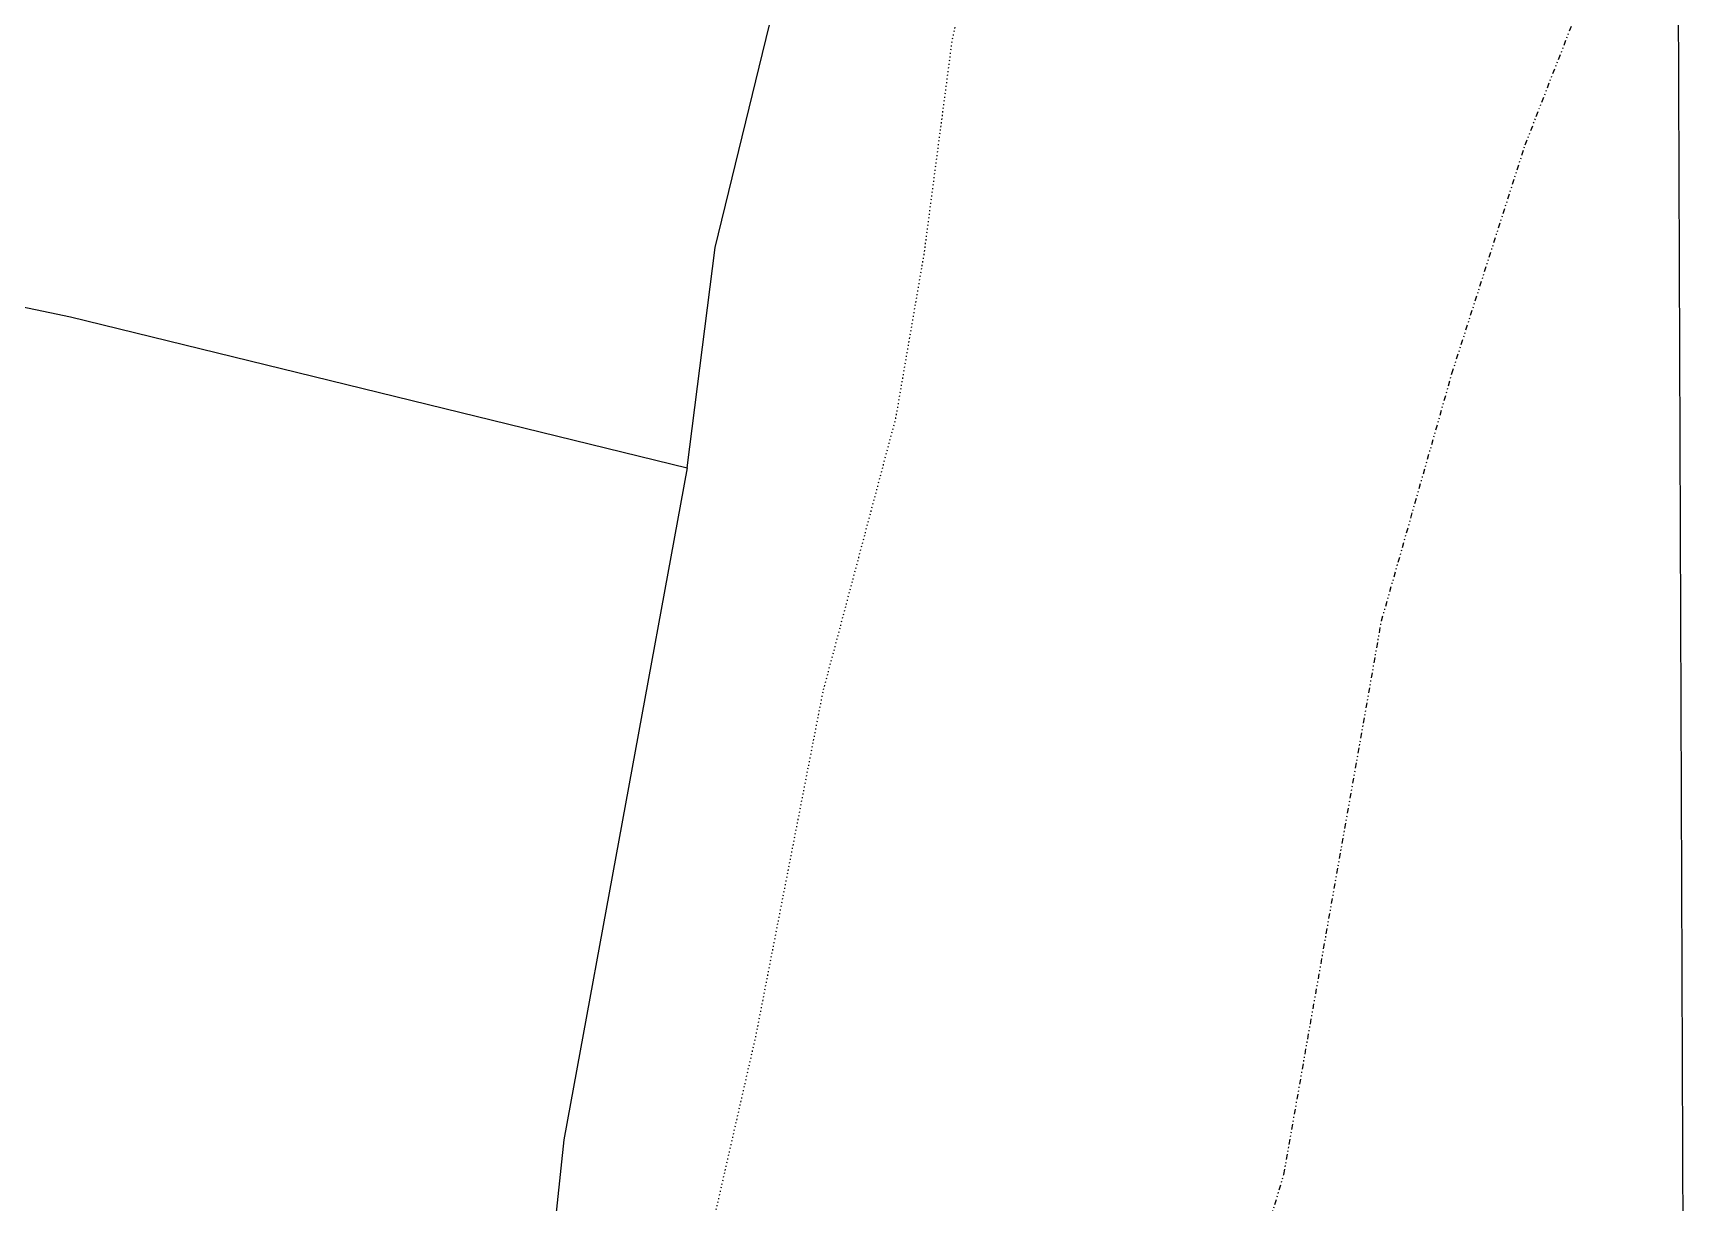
# Model space of a CAD drawing. Header units: millimetres. Extents: x 553705 to 560987, y 1303667 to 1309938.
# Drawn here: x 560541.4 to 560698.4, y 1308893.2 to 1309004.2 of the extents above; entities that cross this region are included whole.
import ezdxf

# ---------------------------------------------------------------- set-up
doc = ezdxf.new("R2010")
doc.units = ezdxf.units.MM
doc.linetypes.add('DIVIDE', pattern=[1.25, 0.5, -0.25, 0, -0.25, 0, -0.25])
doc.linetypes.add('DOT', pattern=[0.25, 0, -0.25])
for name, color, linetype in [('2', 7, 'Continuous'), ('3', 7, 'Continuous'), ('43', 7, 'Continuous')]:
    doc.layers.add(name, color=color, linetype=linetype)

msp = doc.modelspace()

# ---------------------------------------------------------------- linework, layer by layer
at = {"layer": '2', "color": 1, "linetype": 'Continuous'}
for points in [[(560603.511, 1308962.986), (560606.152, 1308983.887), (560613.551, 1309014.247), (560622.722, 1309045.383), (560633.917, 1309077.554), (560634.788, 1309132.31), (560641.881, 1309169.797), (560648.994, 1309204.483), (560655.166, 1309228.976), (560660.084, 1309251.167), (560669.487, 1309285.362), (560696.223, 1309351.753)], [(560336.104, 1308991.767), (560345.735, 1308994.641), (560369.595, 1308996.605), (560395, 1308995.78), (560425.496, 1308993.465), (560457.766, 1308991.673), (560483.443, 1308988.303), (560514.463, 1308983.7), (560544.989, 1308977.311), (560603.511, 1308962.986)], [(560603.511, 1308962.986), (560591.783, 1308899.235), (560586.318, 1308847.5), (560573.796, 1308788.327)]]:
    msp.add_lwpolyline(points, dxfattribs=at)
at = {"layer": '3', "color": 1, "linetype": 'DOT'}
msp.add_lwpolyline([(560636.474, 1309040.395), (560628.615, 1309003.411), (560625.968, 1308983.274), (560623.287, 1308967.72), (560616.365, 1308941.693), (560609.999, 1308909.05), (560604.338, 1308884.306), (560599.677, 1308861.607), (560595.302, 1308834.582), (560593.457, 1308808.848), (560588.024, 1308787.671), (560583.614, 1308765.483), (560579.461, 1308742.788), (560575.77, 1308726.463), (560570.075, 1308706.302), (560564.634, 1308686.144), (560560.435, 1308669.815), (560558.687, 1308665.727), (560584.212, 1308648.35)], dxfattribs=at)
at = {"layer": '3', "color": 1, "linetype": 'DIVIDE'}
msp.add_lwpolyline([(560584.212, 1308648.35), (560590.35, 1308677.427), (560600.558, 1308705.77), (560610.991, 1308737.935), (560626.678, 1308781.089), (560637.833, 1308818.862), (560647.979, 1308855.608), (560660.131, 1308895.935), (560669.4, 1308948.463), (560676.087, 1308971.941), (560683.04, 1308993.639), (560697.459, 1309030.656)], dxfattribs=at)
at = {"layer": '43', "color": 1, "linetype": 'Continuous'}
msp.add_lwpolyline([(553889.178, 1309911.573), (560693.97, 1309937.04), (560711.708, 1305329.172), (553905.872, 1305303.788), (553889.178, 1309911.573)], dxfattribs=at)

doc.saveas('drawing.dxf')
